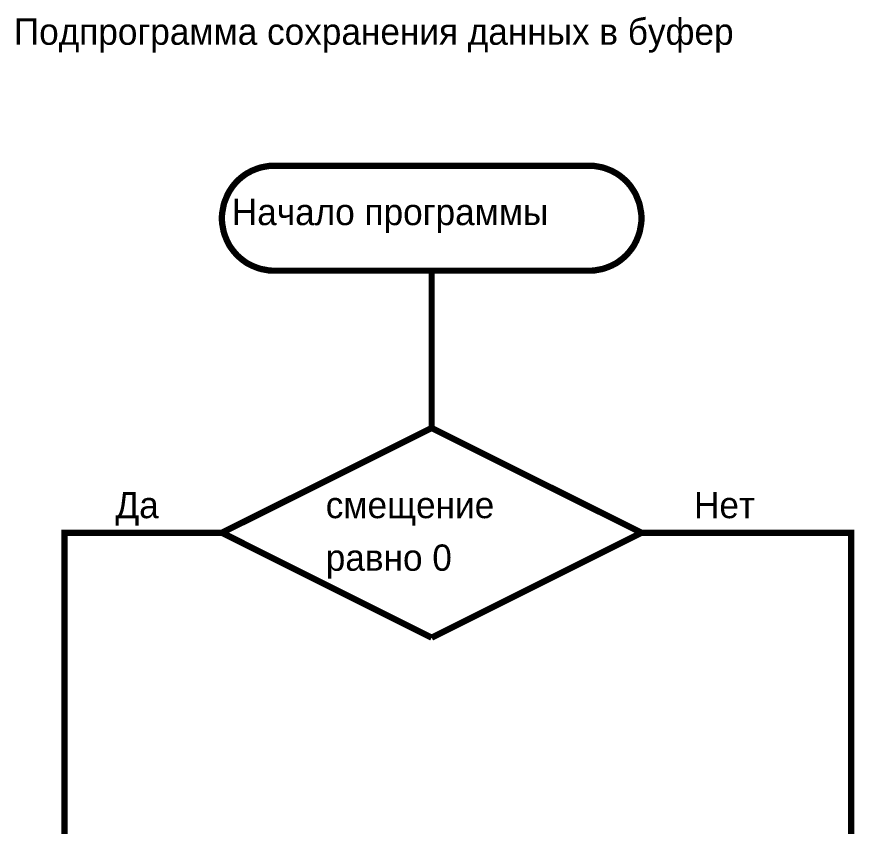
# Model space of a CAD drawing. Header units: inches. Extents: x 0 to 594, y 0 to 420.
# Drawn here: x 232.72 to 272.66, y 136 to 174.6 of the extents above; entities that cross this region are included whole.
import ezdxf

# ---------------------------------------------------------------- set-up
doc = ezdxf.new("R2010")
doc.units = ezdxf.units.IN
doc.layers.add('Sheet', color=255, linetype='Continuous')

msp = doc.modelspace()

# ---------------------------------------------------------------- linework, layer by layer
at = {"layer": 'Sheet', "const_width": 0.3}
for points in [[(245.003, 167.501), (244.879, 167.501), (244.745, 167.489), (244.622, 167.467), (244.499, 167.445), (244.375, 167.422), (244.263, 167.389), (244.14, 167.344), (244.028, 167.299), (243.916, 167.254), (243.815, 167.198), (243.704, 167.142), (243.603, 167.075), (243.513, 167.008), (243.412, 166.929), (243.323, 166.851), (243.233, 166.773), (243.155, 166.683), (243.076, 166.593), (242.998, 166.493), (242.931, 166.392), (242.864, 166.291), (242.808, 166.19), (242.752, 166.078), (242.707, 165.966), (242.662, 165.854), (242.617, 165.742), (242.584, 165.619), (242.561, 165.496), (242.539, 165.373), (242.516, 165.25), (242.505, 165.126), (242.505, 164.992)], [(245.003, 167.501), (260.009, 167.501)], [(262.507, 164.992), (262.507, 165.126), (262.496, 165.25), (262.473, 165.373), (262.451, 165.496), (262.428, 165.619), (262.395, 165.742), (262.35, 165.854), (262.305, 165.966), (262.26, 166.078), (262.204, 166.19), (262.148, 166.291), (262.081, 166.392), (262.014, 166.493), (261.936, 166.593), (261.857, 166.683), (261.779, 166.773), (261.689, 166.851), (261.6, 166.929), (261.499, 167.008), (261.409, 167.075), (261.308, 167.142), (261.196, 167.198), (261.096, 167.254), (260.984, 167.299), (260.872, 167.344), (260.749, 167.389), (260.637, 167.422), (260.513, 167.445), (260.39, 167.467), (260.267, 167.489), (260.133, 167.501), (260.009, 167.501)], [(260.009, 167.501), (260.009, 167.501), (260.009, 167.501), (260.009, 167.501), (260.009, 167.501), (260.009, 167.501), (260.009, 167.501), (260.009, 167.501), (260.009, 167.501), (260.009, 167.501), (260.009, 167.501), (260.009, 167.501), (260.009, 167.501), (260.009, 167.501), (260.009, 167.501), (260.009, 167.501), (260.009, 167.501), (260.009, 167.501), (260.009, 167.501), (260.009, 167.501), (260.009, 167.501), (260.009, 167.501), (260.009, 167.501), (260.009, 167.501), (260.009, 167.501), (260.009, 167.501), (260.009, 167.501), (260.009, 167.501), (260.009, 167.501), (260.009, 167.501), (260.009, 167.501), (260.009, 167.501), (260.009, 167.501)], [(242.505, 164.992), (242.505, 164.869), (242.516, 164.734), (242.539, 164.611), (242.561, 164.488), (242.584, 164.365), (242.617, 164.253), (242.662, 164.13), (242.707, 164.018), (242.752, 163.906), (242.808, 163.805), (242.864, 163.693), (242.931, 163.592), (242.998, 163.503), (243.076, 163.402), (243.155, 163.312), (243.233, 163.223), (243.323, 163.144), (243.412, 163.066), (243.513, 162.987), (243.603, 162.92), (243.704, 162.853), (243.815, 162.797), (243.916, 162.741), (244.028, 162.696), (244.14, 162.651), (244.263, 162.607), (244.375, 162.573), (244.499, 162.551), (244.622, 162.528), (244.745, 162.506), (244.879, 162.495), (245.003, 162.495)], [(260.009, 162.495), (260.133, 162.495), (260.267, 162.506), (260.39, 162.528), (260.513, 162.551), (260.637, 162.573), (260.749, 162.607), (260.872, 162.651), (260.984, 162.696), (261.096, 162.741), (261.196, 162.797), (261.308, 162.853), (261.409, 162.92), (261.499, 162.987), (261.6, 163.066), (261.689, 163.144), (261.779, 163.223), (261.857, 163.312), (261.936, 163.402), (262.014, 163.503), (262.081, 163.592), (262.148, 163.693), (262.204, 163.805), (262.26, 163.906), (262.305, 164.018), (262.35, 164.13), (262.395, 164.253), (262.428, 164.365), (262.451, 164.488), (262.473, 164.611), (262.496, 164.734), (262.507, 164.869), (262.507, 164.992)], [(245.003, 162.495), (260.009, 162.495)], [(252.506, 162.495), (252.506, 154.991)], [(242.505, 149.997), (252.506, 154.991)], [(252.506, 154.991), (262.507, 149.997)], [(242.505, 149.997), (235.002, 149.997), (235.002, 135.002)], [(252.506, 144.991), (242.505, 149.997)], [(262.507, 149.997), (252.506, 144.991)], [(262.507, 149.997), (272.508, 149.997), (272.508, 135.002)]]:
    msp.add_lwpolyline(points, dxfattribs=at)

# ---------------------------------------------------------------- texts
at = {"layer": 'Sheet'}
for s, height, p in [('Подпрограмма сохранения данных в буфер', 1.25427, (232.583, 173.268)), ('Начало программы', 1.25427, (242.976, 164.667)), ('Да', 1.2543, (237.421, 150.691)), ('Нет', 1.2543, (265.015, 150.691)), ('смещение', 1.2543, (247.455, 150.691)), ('равно 0', 1.2543, (247.455, 148.183))]:
    msp.add_text(s, height=height, dxfattribs=at).set_placement(p)

doc.saveas('drawing.dxf')
